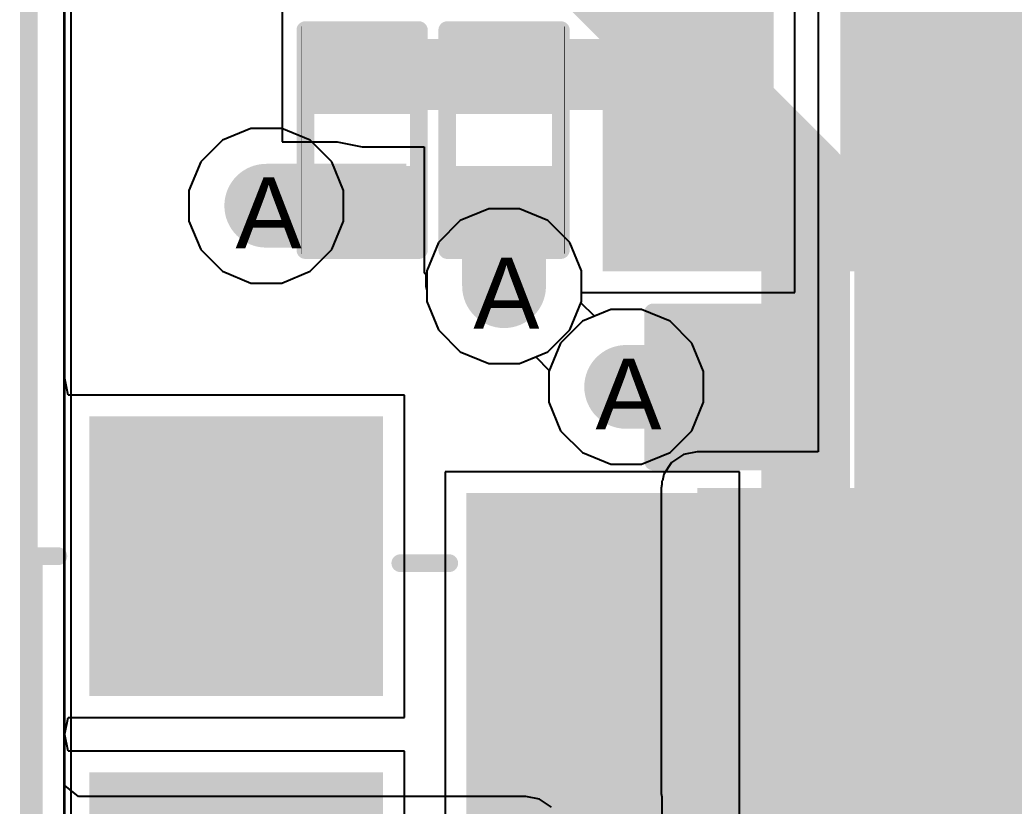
# Model space of a CAD drawing. Header units: inches. Extents: x 0 to 5271, y 0 to 5417.
# Drawn here: x -0.06 to 7.05, y 64.32 to 69.95 of the extents above; entities that cross this region are included whole.
import ezdxf

# ---------------------------------------------------------------- set-up
doc = ezdxf.new("R2010")
doc.units = ezdxf.units.IN
for name, color, linetype in [('Board_Outline', 216, 'Continuous'), ('Bottom Layer', 5, 'Continuous'), ('Bottom Overlay', 54, 'Continuous'), ('Bottom Paste', 16, 'Continuous'), ('Bottom Solder', 6, 'Continuous'), ('Drill Drawing', 1, 'Continuous'), ('L2_GND1', 16, 'Continuous'), ('L3_SIG1', 76, 'Continuous'), ('L4_PWR', 90, 'Continuous'), ('L5_GND2', 156, 'Continuous'), ('L6_SIG2', 130, 'Continuous'), ('L7_GND3', 216, 'Continuous'), ('Top Layer', 1, 'Continuous'), ('Top Overlay', 2, 'Continuous'), ('Top Paste', 8, 'Continuous'), ('Top Solder', 216, 'Continuous'), ('Via Holes', 16, 'Continuous')]:
    doc.layers.add(name, color=color, linetype=linetype)
doc.styles.add('Arial', font='', dxfattribs={"height": 0.2})
doc.styles.get('Arial').set_extended_font_data('Arial')

# ---------------------------------------------------------------- blocks, each defined once
blk = doc.blocks.new('DFN1006_2L__B__D____________115')
at = {"layer": 'Top Layer'}
for points in [[(-0.525, 0.35), (-0.125, 0.35), (-0.125, -0.35), (-0.525, -0.35)], [(0.125, 0.35), (0.525, 0.35), (0.525, -0.35), (0.125, -0.35)]]:
    blk.add_hatch(color=1, dxfattribs=at).paths.add_polyline_path(points)
at = {"layer": 'Top Paste'}
for points in [[(-0.525, 0.35), (-0.125, 0.35), (-0.125, -0.35), (-0.525, -0.35)], [(0.125, 0.35), (0.525, 0.35), (0.525, -0.35), (0.125, -0.35)]]:
    blk.add_hatch(color=8, dxfattribs=at).paths.add_polyline_path(points)
at = {"layer": 'Top Solder'}
for points in [[(-0.5758, 0.4008), (-0.0742, 0.4008), (-0.0742, -0.4008), (-0.5758, -0.4008)], [(0.0742, 0.4008), (0.5758, 0.4008), (0.5758, -0.4008), (0.0742, -0.4008)]]:
    blk.add_hatch(color=216, dxfattribs=at).paths.add_polyline_path(points)
at = {"layer": 'Top Overlay'}
for points in [[(-0.6283, 0.3691, 0.127, 0.127, 0), (-0.5283, 0.4691, 0.127, 0.127, 0)], [(-0.4983, 0.4691, 0.127, 0.127, 0), (-0.5283, 0.4691, 0.127, 0.127, 0)], [(-0.254, 0.4691, 0.127, 0.127, 0), (-0.4983, 0.4691, 0.127, 0.127, 0)], [(0.4984, 0.4691, 0.127, 0.127, 0), (0.254, 0.4691, 0.127, 0.127, 0)], [(0.5283, 0.4691, 0.127, 0.127, 0), (0.4984, 0.4691, 0.127, 0.127, 0)], [(0.6284, 0.3691, 0.127, 0.127, 0), (0.5283, 0.4691, 0.127, 0.127, 0)], [(-0.6283, -0.3692, 0.127, 0.127, 0), (-0.6283, 0.3691, 0.127, 0.127, 0)], [(0.6284, -0.3692, 0.127, 0.127, 0), (0.6284, 0.3691, 0.127, 0.127, 0)], [(0.7829, -0.3439, 0.127, 0.127, 0), (0.7829, 0.41, 0.127, 0.127, 0)], [(-0.783, -0.41, 0.127, 0.127, 0), (-0.783, 0.35, 0.127, 0.127, 0)], [(-0.5283, -0.4692, 0.127, 0.127, 0), (-0.6283, -0.3692, 0.127, 0.127, 0)], [(0.5283, -0.4692, 0.127, 0.127, 0), (0.6284, -0.3692, 0.127, 0.127, 0)], [(-0.254, -0.4692, 0.127, 0.127, 0), (-0.5283, -0.4692, 0.127, 0.127, 0)], [(0.5283, -0.4692, 0.127, 0.127, 0), (0.254, -0.4692, 0.127, 0.127, 0)]]:
    blk.add_lwpolyline(points, format="xyseb", dxfattribs=at)
for points in [[(-0.5601, 0.4691, 0.0635, 0.0635, 1), (-0.4966, 0.4691, 0.0635, 0.0635, 1)], [(-0.5601, 0.4691, 0.0635, 0.0635, 1), (-0.4966, 0.4691, 0.0635, 0.0635, 1)], [(-0.5301, 0.4691, 0.0635, 0.0635, 1), (-0.4666, 0.4691, 0.0635, 0.0635, 1)], [(-0.5301, 0.4691, 0.0635, 0.0635, 1), (-0.4666, 0.4691, 0.0635, 0.0635, 1)], [(-0.2857, 0.4691, 0.0635, 0.0635, 1), (-0.2222, 0.4691, 0.0635, 0.0635, 1)], [(0.2223, 0.4691, 0.0635, 0.0635, 1), (0.2858, 0.4691, 0.0635, 0.0635, 1)], [(0.4666, 0.4691, 0.0635, 0.0635, 1), (0.5301, 0.4691, 0.0635, 0.0635, 1)], [(0.4666, 0.4691, 0.0635, 0.0635, 1), (0.5301, 0.4691, 0.0635, 0.0635, 1)], [(0.4966, 0.4691, 0.0635, 0.0635, 1), (0.5601, 0.4691, 0.0635, 0.0635, 1)], [(0.4966, 0.4691, 0.0635, 0.0635, 1), (0.5601, 0.4691, 0.0635, 0.0635, 1)], [(-0.6601, 0.3691, 0.0635, 0.0635, 1), (-0.5966, 0.3691, 0.0635, 0.0635, 1)], [(-0.6601, 0.3691, 0.0635, 0.0635, 1), (-0.5966, 0.3691, 0.0635, 0.0635, 1)], [(0.5966, 0.3691, 0.0635, 0.0635, 1), (0.6601, 0.3691, 0.0635, 0.0635, 1)], [(0.5966, 0.3691, 0.0635, 0.0635, 1), (0.6601, 0.3691, 0.0635, 0.0635, 1)], [(0.7512, 0.41, 0.0635, 0.0635, 1), (0.8147, 0.41, 0.0635, 0.0635, 1)], [(-0.8147, 0.35, 0.0635, 0.0635, 1), (-0.7512, 0.35, 0.0635, 0.0635, 1)], [(0.7512, -0.3439, 0.0635, 0.0635, 1), (0.8147, -0.3439, 0.0635, 0.0635, 1)], [(-0.8147, -0.41, 0.0635, 0.0635, 1), (-0.7512, -0.41, 0.0635, 0.0635, 1)], [(-0.6601, -0.3692, 0.0635, 0.0635, 1), (-0.5966, -0.3692, 0.0635, 0.0635, 1)], [(-0.6601, -0.3692, 0.0635, 0.0635, 1), (-0.5966, -0.3692, 0.0635, 0.0635, 1)], [(0.5966, -0.3692, 0.0635, 0.0635, 1), (0.6601, -0.3692, 0.0635, 0.0635, 1)], [(0.5966, -0.3692, 0.0635, 0.0635, 1), (0.6601, -0.3692, 0.0635, 0.0635, 1)], [(-0.5601, -0.4692, 0.0635, 0.0635, 1), (-0.4966, -0.4692, 0.0635, 0.0635, 1)], [(-0.5601, -0.4692, 0.0635, 0.0635, 1), (-0.4966, -0.4692, 0.0635, 0.0635, 1)], [(-0.2857, -0.4692, 0.0635, 0.0635, 1), (-0.2222, -0.4692, 0.0635, 0.0635, 1)], [(0.2223, -0.4692, 0.0635, 0.0635, 1), (0.2858, -0.4692, 0.0635, 0.0635, 1)], [(0.4966, -0.4692, 0.0635, 0.0635, 1), (0.5601, -0.4692, 0.0635, 0.0635, 1)], [(0.4966, -0.4692, 0.0635, 0.0635, 1), (0.5601, -0.4692, 0.0635, 0.0635, 1)]]:
    blk.add_lwpolyline(points, format="xyseb", close=True, dxfattribs=at)
blk = doc.blocks.new('TO_263_5__D2PAK__B_201')
at = {"layer": 'Bottom Layer'}
for points in [[(1.19, 6.7325), (2.21, 6.7325), (2.21, 2.4125), (1.19, 2.4125)], [(2.89, 6.7325), (3.91, 6.7325), (3.91, 2.4125), (2.89, 2.4125)]]:
    blk.add_hatch(color=5, dxfattribs=at).paths.add_polyline_path(points)
at = {"layer": 'Bottom Paste'}
for points in [[(1.19, 6.7325), (2.21, 6.7325), (2.21, 2.4125), (1.19, 2.4125)], [(2.89, 6.7325), (3.91, 6.7325), (3.91, 2.4125), (2.89, 2.4125)]]:
    blk.add_hatch(color=16, dxfattribs=at).paths.add_polyline_path(points)
at = {"layer": 'Bottom Solder'}
for points in [[(1.0884, 6.8341), (2.3116, 6.8341), (2.3116, 2.3109), (1.0884, 2.3109)], [(2.7884, 6.8341), (4.0116, 6.8341), (4.0116, 2.3109), (2.7884, 2.3109)]]:
    blk.add_hatch(color=6, dxfattribs=at).paths.add_polyline_path(points)
blk = doc.blocks.new('R___0402_B_211')
at = {"layer": 'Bottom Layer'}
for points in [[(-0.2413, 0.3175), (-0.2413, -0.3175), (-0.6985, -0.3175), (-0.6985, 0.3175)], [(0.6985, 0.3175), (0.6985, -0.3175), (0.2413, -0.3175), (0.2413, 0.3175)]]:
    blk.add_hatch(color=5, dxfattribs=at).paths.add_polyline_path(points)
at = {"layer": 'Bottom Paste'}
for points in [[(-0.2413, 0.3175), (-0.2413, -0.3175), (-0.6985, -0.3175), (-0.6985, 0.3175)], [(0.6985, 0.3175), (0.6985, -0.3175), (0.2413, -0.3175), (0.2413, 0.3175)]]:
    blk.add_hatch(color=16, dxfattribs=at).paths.add_polyline_path(points)
at = {"layer": 'Bottom Solder'}
for points in [[(-0.1863, 0.3725), (-0.1863, -0.3725), (-0.7535, -0.3725), (-0.7535, 0.3725)], [(0.7535, 0.3725), (0.7535, -0.3725), (0.1863, -0.3725), (0.1863, 0.3725)]]:
    blk.add_hatch(color=6, dxfattribs=at).paths.add_polyline_path(points)
at = {"layer": 'Bottom Overlay'}
for points in [[(-0.7874, 0.4064, 0.127, 0.127, 0), (0.7874, 0.4064, 0.127, 0.127, 0)], [(-0.7874, 0.4064, 0.127, 0.127, 0), (-0.7874, -0.4064, 0.127, 0.127, 0)], [(-0.8128, 0.4318, 0.00323, 0.00323, 0), (0.8128, 0.4318, 0.00323, 0.00323, 0)], [(0.7874, 0.4064, 0.127, 0.127, 0), (0.7874, -0.4064, 0.127, 0.127, 0)], [(-0.7874, -0.4064, 0.127, 0.127, 0), (0.7874, -0.4064, 0.127, 0.127, 0)]]:
    blk.add_lwpolyline(points, format="xyseb", dxfattribs=at)
for points in [[(-0.8191, 0.4064, 0.0635, 0.0635, 1), (-0.7556, 0.4064, 0.0635, 0.0635, 1)], [(-0.8191, 0.4064, 0.0635, 0.0635, 1), (-0.7556, 0.4064, 0.0635, 0.0635, 1)], [(-0.8136, 0.4318, 0.00161, 0.00161, 1), (-0.812, 0.4318, 0.00161, 0.00161, 1)], [(0.7557, 0.4064, 0.0635, 0.0635, 1), (0.8192, 0.4064, 0.0635, 0.0635, 1)], [(0.7557, 0.4064, 0.0635, 0.0635, 1), (0.8192, 0.4064, 0.0635, 0.0635, 1)], [(0.812, 0.4318, 0.00161, 0.00161, 1), (0.8136, 0.4318, 0.00161, 0.00161, 1)], [(-0.8191, -0.4064, 0.0635, 0.0635, 1), (-0.7556, -0.4064, 0.0635, 0.0635, 1)], [(-0.8191, -0.4064, 0.0635, 0.0635, 1), (-0.7556, -0.4064, 0.0635, 0.0635, 1)], [(0.7557, -0.4064, 0.0635, 0.0635, 1), (0.8192, -0.4064, 0.0635, 0.0635, 1)], [(0.7557, -0.4064, 0.0635, 0.0635, 1), (0.8192, -0.4064, 0.0635, 0.0635, 1)]]:
    blk.add_lwpolyline(points, format="xyseb", close=True, dxfattribs=at)
blk = doc.blocks.new('R___0402_B_219')
at = {"layer": 'Bottom Layer'}
for points in [[(-0.2413, 0.3175), (-0.2413, -0.3175), (-0.6985, -0.3175), (-0.6985, 0.3175)], [(0.6985, 0.3175), (0.6985, -0.3175), (0.2413, -0.3175), (0.2413, 0.3175)]]:
    blk.add_hatch(color=5, dxfattribs=at).paths.add_polyline_path(points)
at = {"layer": 'Bottom Paste'}
for points in [[(-0.2413, 0.3175), (-0.2413, -0.3175), (-0.6985, -0.3175), (-0.6985, 0.3175)], [(0.6985, 0.3175), (0.6985, -0.3175), (0.2413, -0.3175), (0.2413, 0.3175)]]:
    blk.add_hatch(color=16, dxfattribs=at).paths.add_polyline_path(points)
at = {"layer": 'Bottom Solder'}
for points in [[(-0.1863, 0.3725), (-0.1863, -0.3725), (-0.7535, -0.3725), (-0.7535, 0.3725)], [(0.7535, 0.3725), (0.7535, -0.3725), (0.1863, -0.3725), (0.1863, 0.3725)]]:
    blk.add_hatch(color=6, dxfattribs=at).paths.add_polyline_path(points)
at = {"layer": 'Bottom Overlay'}
for points in [[(0.7874, 0.4064, 0.127, 0.127, 0), (-0.7874, 0.4064, 0.127, 0.127, 0)], [(-0.7874, -0.4064, 0.127, 0.127, 0), (-0.7874, 0.4064, 0.127, 0.127, 0)], [(0.8128, 0.4318, 0.00323, 0.00323, 0), (-0.8128, 0.4318, 0.00323, 0.00323, 0)], [(0.7874, -0.4064, 0.127, 0.127, 0), (0.7874, 0.4064, 0.127, 0.127, 0)], [(0.7874, -0.4064, 0.127, 0.127, 0), (-0.7874, -0.4064, 0.127, 0.127, 0)]]:
    blk.add_lwpolyline(points, format="xyseb", dxfattribs=at)
for points in [[(-0.8192, 0.4064, 0.0635, 0.0635, 1), (-0.7557, 0.4064, 0.0635, 0.0635, 1)], [(-0.8192, 0.4064, 0.0635, 0.0635, 1), (-0.7557, 0.4064, 0.0635, 0.0635, 1)], [(-0.8136, 0.4318, 0.00161, 0.00161, 1), (-0.812, 0.4318, 0.00161, 0.00161, 1)], [(0.7556, 0.4064, 0.0635, 0.0635, 1), (0.8191, 0.4064, 0.0635, 0.0635, 1)], [(0.7556, 0.4064, 0.0635, 0.0635, 1), (0.8191, 0.4064, 0.0635, 0.0635, 1)], [(0.812, 0.4318, 0.00161, 0.00161, 1), (0.8136, 0.4318, 0.00161, 0.00161, 1)], [(-0.8192, -0.4064, 0.0635, 0.0635, 1), (-0.7557, -0.4064, 0.0635, 0.0635, 1)], [(-0.8192, -0.4064, 0.0635, 0.0635, 1), (-0.7557, -0.4064, 0.0635, 0.0635, 1)], [(0.7556, -0.4064, 0.0635, 0.0635, 1), (0.8191, -0.4064, 0.0635, 0.0635, 1)], [(0.7556, -0.4064, 0.0635, 0.0635, 1), (0.8191, -0.4064, 0.0635, 0.0635, 1)]]:
    blk.add_lwpolyline(points, format="xyseb", close=True, dxfattribs=at)
blk = doc.blocks.new('C___0603_B_240')
at = {"layer": 'Bottom Layer'}
for points in [[(-1.143, -0.4445), (-1.143, 0.4445), (-0.381, 0.4445), (-0.381, -0.4445)], [(0.381, -0.4445), (0.381, 0.4445), (1.143, 0.4445), (1.143, -0.4445)]]:
    blk.add_hatch(color=5, dxfattribs=at).paths.add_polyline_path(points)
at = {"layer": 'Bottom Paste'}
for points in [[(-1.143, -0.4445), (-1.143, 0.4445), (-0.381, 0.4445), (-0.381, -0.4445)], [(0.381, -0.4445), (0.381, 0.4445), (1.143, 0.4445), (1.143, -0.4445)]]:
    blk.add_hatch(color=16, dxfattribs=at).paths.add_polyline_path(points)
at = {"layer": 'Bottom Solder'}
for points in [[(-1.203, -0.5045), (-1.203, 0.5045), (-0.321, 0.5045), (-0.321, -0.5045)], [(0.321, -0.5045), (0.321, 0.5045), (1.203, 0.5045), (1.203, -0.5045)]]:
    blk.add_hatch(color=6, dxfattribs=at).paths.add_polyline_path(points)
at = {"layer": 'Bottom Overlay'}
for points in [[(-1.2446, 0.5334, 0.127, 0.127, 0), (-0.4572, 0.5334, 0.127, 0.127, 0)], [(-1.2446, -0.5334, 0.127, 0.127, 0), (-1.2446, 0.5334, 0.127, 0.127, 0)], [(0.4572, 0.5334, 0.127, 0.127, 0), (1.2446, 0.5334, 0.127, 0.127, 0)], [(1.2446, -0.5334, 0.127, 0.127, 0), (1.2446, 0.5334, 0.127, 0.127, 0)], [(-1.2446, -0.5334, 0.127, 0.127, 0), (-0.4572, -0.5334, 0.127, 0.127, 0)], [(0.4572, -0.5334, 0.127, 0.127, 0), (1.2446, -0.5334, 0.127, 0.127, 0)]]:
    blk.add_lwpolyline(points, format="xyseb", dxfattribs=at)
for points in [[(-1.2764, 0.5334, 0.0635, 0.0635, 1), (-1.2129, 0.5334, 0.0635, 0.0635, 1)], [(-1.2764, 0.5334, 0.0635, 0.0635, 1), (-1.2129, 0.5334, 0.0635, 0.0635, 1)], [(-0.489, 0.5334, 0.0635, 0.0635, 1), (-0.4255, 0.5334, 0.0635, 0.0635, 1)], [(0.4254, 0.5334, 0.0635, 0.0635, 1), (0.4889, 0.5334, 0.0635, 0.0635, 1)], [(1.2128, 0.5334, 0.0635, 0.0635, 1), (1.2763, 0.5334, 0.0635, 0.0635, 1)], [(1.2128, 0.5334, 0.0635, 0.0635, 1), (1.2763, 0.5334, 0.0635, 0.0635, 1)], [(-1.2764, -0.5334, 0.0635, 0.0635, 1), (-1.2129, -0.5334, 0.0635, 0.0635, 1)], [(-1.2764, -0.5334, 0.0635, 0.0635, 1), (-1.2129, -0.5334, 0.0635, 0.0635, 1)], [(-0.489, -0.5334, 0.0635, 0.0635, 1), (-0.4255, -0.5334, 0.0635, 0.0635, 1)], [(0.4254, -0.5334, 0.0635, 0.0635, 1), (0.4889, -0.5334, 0.0635, 0.0635, 1)], [(1.2128, -0.5334, 0.0635, 0.0635, 1), (1.2763, -0.5334, 0.0635, 0.0635, 1)], [(1.2128, -0.5334, 0.0635, 0.0635, 1), (1.2763, -0.5334, 0.0635, 0.0635, 1)]]:
    blk.add_lwpolyline(points, format="xyseb", close=True, dxfattribs=at)
blk = doc.blocks.new('C____E_B_241')
at = {"layer": 'Bottom Layer'}
for points in [[(-1.395, 1.285), (1.395, 1.285), (1.395, -1.285), (-1.395, -1.285)], [(5.045, 1.285), (7.835, 1.285), (7.835, -1.285), (5.045, -1.285)]]:
    blk.add_hatch(color=5, dxfattribs=at).paths.add_polyline_path(points)
at = {"layer": 'Bottom Paste'}
for points in [[(-1.395, 1.285), (1.395, 1.285), (1.395, -1.285), (-1.395, -1.285)], [(5.045, 1.285), (7.835, 1.285), (7.835, -1.285), (5.045, -1.285)]]:
    blk.add_hatch(color=16, dxfattribs=at).paths.add_polyline_path(points)
at = {"layer": 'Bottom Solder'}
for points in [[(-1.4966, 1.3866), (1.4966, 1.3866), (1.4966, -1.3866), (-1.4966, -1.3866)], [(4.9434, 1.3866), (7.9366, 1.3866), (7.9366, -1.3866), (4.9434, -1.3866)]]:
    blk.add_hatch(color=6, dxfattribs=at).paths.add_polyline_path(points)
at = {"layer": 'Bottom Overlay'}
for points in [[(7.03, 2.3114, 0.254, 0.254, 0), (-0.3868, 2.3114, 0.254, 0.254, 0)], [(-0.3868, 1.5748, 0.254, 0.254, 0), (-0.3868, 2.3114, 0.254, 0.254, 0)], [(7.03, 1.5748, 0.254, 0.254, 0), (7.03, 2.3114, 0.254, 0.254, 0)], [(-0.3868, -2.3114, 0.254, 0.254, 0), (-0.3868, -1.5748, 0.254, 0.254, 0)], [(7.03, -2.3114, 0.254, 0.254, 0), (7.03, -1.5748, 0.254, 0.254, 0)], [(-1.1488, -2.1381, 0.254, 0.254, 0), (-1.1488, -1.6596, 0.254, 0.254, 0)], [(-0.9038, -1.905, 0.254, 0.254, 0), (-1.39, -1.905, 0.254, 0.254, 0)], [(7.03, -2.3114, 0.254, 0.254, 0), (-0.3868, -2.3114, 0.254, 0.254, 0)]]:
    blk.add_lwpolyline(points, format="xyseb", dxfattribs=at)
for points in [[(-0.4503, 2.3114, 0.127, 0.127, 1), (-0.3233, 2.3114, 0.127, 0.127, 1)], [(-0.4503, 2.3114, 0.127, 0.127, 1), (-0.3233, 2.3114, 0.127, 0.127, 1)], [(6.9665, 2.3114, 0.127, 0.127, 1), (7.0935, 2.3114, 0.127, 0.127, 1)], [(6.9665, 2.3114, 0.127, 0.127, 1), (7.0935, 2.3114, 0.127, 0.127, 1)], [(-0.4503, 1.5748, 0.127, 0.127, 1), (-0.3233, 1.5748, 0.127, 0.127, 1)], [(6.9665, 1.5748, 0.127, 0.127, 1), (7.0935, 1.5748, 0.127, 0.127, 1)], [(-0.4503, -1.5748, 0.127, 0.127, 1), (-0.3233, -1.5748, 0.127, 0.127, 1)], [(6.9665, -1.5748, 0.127, 0.127, 1), (7.0935, -1.5748, 0.127, 0.127, 1)], [(-1.2123, -1.6596, 0.127, 0.127, 1), (-1.0853, -1.6596, 0.127, 0.127, 1)], [(-1.4535, -1.905, 0.127, 0.127, 1), (-1.3265, -1.905, 0.127, 0.127, 1)], [(-0.9673, -1.905, 0.127, 0.127, 1), (-0.8403, -1.905, 0.127, 0.127, 1)], [(-1.2123, -2.1381, 0.127, 0.127, 1), (-1.0853, -2.1381, 0.127, 0.127, 1)], [(-0.4503, -2.3114, 0.127, 0.127, 1), (-0.3233, -2.3114, 0.127, 0.127, 1)], [(-0.4503, -2.3114, 0.127, 0.127, 1), (-0.3233, -2.3114, 0.127, 0.127, 1)], [(6.9665, -2.3114, 0.127, 0.127, 1), (7.0935, -2.3114, 0.127, 0.127, 1)], [(6.9665, -2.3114, 0.127, 0.127, 1), (7.0935, -2.3114, 0.127, 0.127, 1)]]:
    blk.add_lwpolyline(points, format="xyseb", close=True, dxfattribs=at)
blk = doc.blocks.new('10118192_0001LF__523')
at = {"layer": 'Top Layer'}
for points in [[(-4.7, 2.2875), (-2.9, 2.2875), (-2.9, 0.3875), (-4.7, 0.3875)], [(-0.25, 0.3875), (-2.15, 0.3875), (-2.15, 2.2875), (-0.25, 2.2875)], [(2.15, 0.3875), (0.25, 0.3875), (0.25, 2.2875), (2.15, 2.2875)], [(2.9, 2.2875), (4.7, 2.2875), (4.7, 0.3875), (2.9, 0.3875)], [(-2.05, -2.0125), (-4.15, -2.0125), (-4.15, -0.4125), (-2.05, -0.4125)], [(4.15, -2.0125), (2.05, -2.0125), (2.05, -0.4125), (4.15, -0.4125)], [(-1.1, -2.0125), (-1.5, -2.0125), (-1.5, -0.6625), (-1.1, -0.6625)], [(-0.45, -2.0125), (-0.85, -2.0125), (-0.85, -0.6625), (-0.45, -0.6625)], [(0.2, -2.0125), (-0.2, -2.0125), (-0.2, -0.6625), (0.2, -0.6625)], [(0.85, -2.0125), (0.45, -2.0125), (0.45, -0.6625), (0.85, -0.6625)], [(1.5, -2.0125), (1.1, -2.0125), (1.1, -0.6625), (1.5, -0.6625)]]:
    blk.add_hatch(color=1, dxfattribs=at).paths.add_polyline_path(points)
at = {"layer": 'Top Paste'}
for points in [[(-4.7, 2.2875), (-2.9, 2.2875), (-2.9, 0.3875), (-4.7, 0.3875)], [(-0.25, 0.3875), (-2.15, 0.3875), (-2.15, 2.2875), (-0.25, 2.2875)], [(2.15, 0.3875), (0.25, 0.3875), (0.25, 2.2875), (2.15, 2.2875)], [(2.9, 2.2875), (4.7, 2.2875), (4.7, 0.3875), (2.9, 0.3875)], [(-2.05, -2.0125), (-4.15, -2.0125), (-4.15, -0.4125), (-2.05, -0.4125)], [(4.15, -2.0125), (2.05, -2.0125), (2.05, -0.4125), (4.15, -0.4125)], [(-1.1, -2.0125), (-1.5, -2.0125), (-1.5, -0.6625), (-1.1, -0.6625)], [(-0.45, -2.0125), (-0.85, -2.0125), (-0.85, -0.6625), (-0.45, -0.6625)], [(0.2, -2.0125), (-0.2, -2.0125), (-0.2, -0.6625), (0.2, -0.6625)], [(0.85, -2.0125), (0.45, -2.0125), (0.45, -0.6625), (0.85, -0.6625)], [(1.5, -2.0125), (1.1, -2.0125), (1.1, -0.6625), (1.5, -0.6625)]]:
    blk.add_hatch(color=8, dxfattribs=at).paths.add_polyline_path(points)
at = {"layer": 'Top Solder'}
for points in [[(-4.8016, 2.3891), (-2.7984, 2.3891), (-2.7984, 0.2859), (-4.8016, 0.2859)], [(-0.1484, 0.2859), (-2.2516, 0.2859), (-2.2516, 2.3891), (-0.1484, 2.3891)], [(2.2516, 0.2859), (0.1484, 0.2859), (0.1484, 2.3891), (2.2516, 2.3891)], [(2.7984, 2.3891), (4.8016, 2.3891), (4.8016, 0.2859), (2.7984, 0.2859)], [(-1.9484, -2.1141), (-4.2516, -2.1141), (-4.2516, -0.3109), (-1.9484, -0.3109)], [(4.2516, -2.1141), (1.9484, -2.1141), (1.9484, -0.3109), (4.2516, -0.3109)], [(-0.9984, -2.1141), (-1.6016, -2.1141), (-1.6016, -0.5609), (-0.9984, -0.5609)], [(-0.3484, -2.1141), (-0.9516, -2.1141), (-0.9516, -0.5609), (-0.3484, -0.5609)], [(0.3016, -2.1141), (-0.3016, -2.1141), (-0.3016, -0.5609), (0.3016, -0.5609)], [(0.9516, -2.1141), (0.3484, -2.1141), (0.3484, -0.5609), (0.9516, -0.5609)], [(1.6016, -2.1141), (0.9984, -2.1141), (0.9984, -0.5609), (1.6016, -0.5609)]]:
    blk.add_hatch(color=216, dxfattribs=at).paths.add_polyline_path(points)
at = {"layer": 'Top Overlay'}
for points in [[(-3.8, 2.7875, 0.127, 0.127, 0), (-3.8, 2.5754, 0.127, 0.127, 0)], [(-3.8, 2.7875, 0.127, 0.127, 0), (3.8, 2.7875, 0.127, 0.127, 0)], [(3.8, 2.7875, 0.127, 0.127, 0), (3.8, 2.6108, 0.127, 0.127, 0)], [(-3.75, 0.1625, 0.127, 0.127, 0), (-3.75, -0.1875, 0.127, 0.127, 0)], [(3.75, 0.1625, 0.127, 0.127, 0), (3.75, -0.1875, 0.127, 0.127, 0)], [(-1.83, -1.5625, 0.127, 0.127, 0), (-1.72, -1.5625, 0.127, 0.127, 0)], [(1.72, -1.5625, 0.127, 0.127, 0), (1.83, -1.5625, 0.127, 0.127, 0)], [(1.2954, -2.2098, 0.2, 0.2, 0), (1.1684, -2.3368, 0.2, 0.2, 0)], [(1.2954, -2.2098, 0.2, 0.2, 0), (1.4224, -2.3368, 0.2, 0.2, 0)], [(1.1684, -2.3368, 0.2, 0.2, 0), (1.4224, -2.3368, 0.2, 0.2, 0)]]:
    blk.add_lwpolyline(points, format="xyseb", dxfattribs=at)
for points in [[(-3.8318, 2.7875, 0.0635, 0.0635, 1), (-3.7683, 2.7875, 0.0635, 0.0635, 1)], [(-3.8318, 2.7875, 0.0635, 0.0635, 1), (-3.7683, 2.7875, 0.0635, 0.0635, 1)], [(3.7683, 2.7875, 0.0635, 0.0635, 1), (3.8318, 2.7875, 0.0635, 0.0635, 1)], [(3.7683, 2.7875, 0.0635, 0.0635, 1), (3.8318, 2.7875, 0.0635, 0.0635, 1)], [(-3.8318, 2.5754, 0.0635, 0.0635, 1), (-3.7683, 2.5754, 0.0635, 0.0635, 1)], [(3.7683, 2.6108, 0.0635, 0.0635, 1), (3.8318, 2.6108, 0.0635, 0.0635, 1)], [(-3.7817, 0.1625, 0.0635, 0.0635, 1), (-3.7182, 0.1625, 0.0635, 0.0635, 1)], [(3.7182, 0.1625, 0.0635, 0.0635, 1), (3.7817, 0.1625, 0.0635, 0.0635, 1)], [(-3.7817, -0.1875, 0.0635, 0.0635, 1), (-3.7182, -0.1875, 0.0635, 0.0635, 1)], [(3.7182, -0.1875, 0.0635, 0.0635, 1), (3.7817, -0.1875, 0.0635, 0.0635, 1)], [(-1.8618, -1.5625, 0.0635, 0.0635, 1), (-1.7983, -1.5625, 0.0635, 0.0635, 1)], [(-1.7518, -1.5625, 0.0635, 0.0635, 1), (-1.6883, -1.5625, 0.0635, 0.0635, 1)], [(1.6882, -1.5625, 0.0635, 0.0635, 1), (1.7517, -1.5625, 0.0635, 0.0635, 1)], [(1.7982, -1.5625, 0.0635, 0.0635, 1), (1.8617, -1.5625, 0.0635, 0.0635, 1)], [(1.2454, -2.2098, 0.1, 0.1, 1), (1.3454, -2.2098, 0.1, 0.1, 1)], [(1.2454, -2.2098, 0.1, 0.1, 1), (1.3454, -2.2098, 0.1, 0.1, 1)], [(1.1184, -2.3368, 0.1, 0.1, 1), (1.2184, -2.3368, 0.1, 0.1, 1)], [(1.1184, -2.3368, 0.1, 0.1, 1), (1.2184, -2.3368, 0.1, 0.1, 1)], [(1.3724, -2.3368, 0.1, 0.1, 1), (1.4724, -2.3368, 0.1, 0.1, 1)], [(1.3724, -2.3368, 0.1, 0.1, 1), (1.4724, -2.3368, 0.1, 0.1, 1)]]:
    blk.add_lwpolyline(points, format="xyseb", close=True, dxfattribs=at)

msp = doc.modelspace()

# ---------------------------------------------------------------- hatches: boundary and pattern name
at = {"layer": 'Bottom Layer'}
for points in [[(7.1207, 72.5711), (5.9113, 72.5711), (5.9113, 65.7352), (7.1207, 65.7352)], [(2.7042, 68.318), (2.7042, 68.9191), (1.7004, 68.9191), (1.7004, 68.318)], [(3.7028, 68.8467), (3.1017, 68.8467), (3.1017, 68.0421), (3.7028, 68.0421)], [(4.953, 67.0208), (4.953, 67.6219), (4.277, 67.6219), (4.277, 67.0208)], [(4.7856, 64.4096), (9.779, 64.4096), (9.779, 66.5968), (4.7856, 66.5968)]]:
    msp.add_hatch(color=5, dxfattribs=at).paths.add_polyline_path(points)
h = msp.add_hatch(color=5, dxfattribs=at)
edge = h.paths.add_edge_path()
edge.add_arc((1.7004, 68.6181), 0.3, 0, 360)
h = msp.add_hatch(color=5, dxfattribs=at)
edge = h.paths.add_edge_path()
edge.add_arc((3.4028, 68.0421), 0.3, 0, 360)
h = msp.add_hatch(color=5, dxfattribs=at)
edge = h.paths.add_edge_path()
edge.add_arc((4.277, 67.3208), 0.3, 0, 360)
at = {"layer": 'L2_GND1'}
h = msp.add_hatch(color=16, dxfattribs=at)
edge = h.paths.add_edge_path()
edge.add_arc((1.7004, 68.6181), 0.3, 0, 360)
h = msp.add_hatch(color=16, dxfattribs=at)
edge = h.paths.add_edge_path()
edge.add_arc((3.4028, 68.0421), 0.3, 0, 360)
h = msp.add_hatch(color=16, dxfattribs=at)
edge = h.paths.add_edge_path()
edge.add_arc((4.277, 67.3208), 0.3, 0, 360)
at = {"layer": 'L3_SIG1'}
h = msp.add_hatch(color=76, dxfattribs=at)
edge = h.paths.add_edge_path()
edge.add_arc((1.7004, 68.6181), 0.3, 0, 360)
h = msp.add_hatch(color=76, dxfattribs=at)
edge = h.paths.add_edge_path()
edge.add_arc((3.4028, 68.0421), 0.3, 0, 360)
h = msp.add_hatch(color=76, dxfattribs=at)
edge = h.paths.add_edge_path()
edge.add_arc((4.277, 67.3208), 0.3, 0, 360)
at = {"layer": 'L4_PWR'}
h = msp.add_hatch(color=90, dxfattribs=at)
edge = h.paths.add_edge_path()
edge.add_arc((1.7004, 68.6181), 0.3, 0, 360)
h = msp.add_hatch(color=90, dxfattribs=at)
edge = h.paths.add_edge_path()
edge.add_arc((3.4028, 68.0421), 0.3, 0, 360)
h = msp.add_hatch(color=90, dxfattribs=at)
edge = h.paths.add_edge_path()
edge.add_arc((4.277, 67.3208), 0.3, 0, 360)
at = {"layer": 'L5_GND2'}
h = msp.add_hatch(color=156, dxfattribs=at)
edge = h.paths.add_edge_path()
edge.add_arc((1.7004, 68.6181), 0.3, 0, 360)
h = msp.add_hatch(color=156, dxfattribs=at)
edge = h.paths.add_edge_path()
edge.add_arc((3.4028, 68.0421), 0.3, 0, 360)
h = msp.add_hatch(color=156, dxfattribs=at)
edge = h.paths.add_edge_path()
edge.add_arc((4.277, 67.3208), 0.3, 0, 360)
at = {"layer": 'L6_SIG2'}
h = msp.add_hatch(color=130, dxfattribs=at)
edge = h.paths.add_edge_path()
edge.add_arc((1.7004, 68.6181), 0.3, 0, 360)
h = msp.add_hatch(color=130, dxfattribs=at)
edge = h.paths.add_edge_path()
edge.add_arc((3.4028, 68.0421), 0.3, 0, 360)
h = msp.add_hatch(color=130, dxfattribs=at)
edge = h.paths.add_edge_path()
edge.add_arc((4.277, 67.3208), 0.3, 0, 360)
at = {"layer": 'L7_GND3'}
h = msp.add_hatch(color=216, dxfattribs=at)
edge = h.paths.add_edge_path()
edge.add_arc((1.7004, 68.6181), 0.3, 0, 360)
h = msp.add_hatch(color=216, dxfattribs=at)
edge = h.paths.add_edge_path()
edge.add_arc((3.4028, 68.0421), 0.3, 0, 360)
h = msp.add_hatch(color=216, dxfattribs=at)
edge = h.paths.add_edge_path()
edge.add_arc((4.277, 67.3208), 0.3, 0, 360)
at = {"layer": 'Top Layer'}
h = msp.add_hatch(color=1, dxfattribs=at)
edge = h.paths.add_edge_path()
edge.add_arc((1.7004, 68.6181), 0.3, 0, 360)
h = msp.add_hatch(color=1, dxfattribs=at)
edge = h.paths.add_edge_path()
edge.add_arc((3.4028, 68.0421), 0.3, 0, 360)
h = msp.add_hatch(color=1, dxfattribs=at)
edge = h.paths.add_edge_path()
edge.add_arc((4.277, 67.3208), 0.3, 0, 360)
at = {"layer": 'Via Holes'}
h = msp.add_hatch(color=7, dxfattribs=at)
edge = h.paths.add_edge_path()
edge.add_arc((1.7004, 68.6181), 0.15, 0, 360)
h = msp.add_hatch(color=7, dxfattribs=at)
edge = h.paths.add_edge_path()
edge.add_arc((3.4028, 68.0421), 0.15, 0, 360)
h = msp.add_hatch(color=7, dxfattribs=at)
edge = h.paths.add_edge_path()
edge.add_arc((4.277, 67.3208), 0.15, 0, 360)

# ---------------------------------------------------------------- linework, layer by layer
at = {"layer": 'Board_Outline'}
msp.add_lwpolyline([(0, 0, 0.127, 0.127, 0), (0, 110, 0.127, 0.127, 0)], format="xyseb", dxfattribs=at)
at = {"layer": 'Bottom Layer'}
for p, q in [((0.259, 64.4674), (0.259, 84.2519)), ((5.4853, 67.9969), (5.4853, 72.8249)), ((5.6523, 72.5711), (5.6523, 66.8558)), ((1.8152, 70.0405), (1.8152, 69.0753)), ((1.8152, 69.0753), (2.209, 69.0753)), ((2.209, 69.0753), (2.3867, 69.04)), ((2.3867, 69.04), (2.8312, 69.04)), ((2.8312, 69.04), (2.8312, 68.1355)), ((2.8312, 68.1355), (2.8428, 68.1355)), ((2.8428, 68.1355), (2.8428, 68.0421)), ((2.8428, 68.0421), (2.8488, 68.0119)), ((2.8488, 68.0119), (2.8488, 67.9319)), ((3.9568, 67.9331), (3.9573, 67.9969)), ((3.9573, 67.9969), (5.4853, 67.9969)), ((2.8488, 67.9319), (2.9331, 67.7283)), ((3.9349, 67.8792), (3.9568, 67.9319)), ((3.9568, 67.9319), (3.9568, 67.9331)), ((3.8724, 67.7283), (3.9349, 67.8792)), ((2.9331, 67.7283), (3.089, 67.5725)), ((3.7166, 67.5725), (3.8724, 67.7283)), ((3.089, 67.5725), (3.2926, 67.4881)), ((3.513, 67.4881), (3.7166, 67.5725)), ((3.2926, 67.4881), (3.513, 67.4881)), ((4.6865, 66.8361), (4.6025, 66.7799)), ((4.7856, 66.8558), (4.6865, 66.8361)), ((5.6523, 66.8558), (4.7856, 66.8558)), ((4.6025, 66.7799), (4.5463, 66.6959)), ((4.5463, 66.6959), (4.5367, 66.6476)), ((4.5316, 66.6218), (4.5266, 66.5968)), ((4.5367, 66.6476), (4.5316, 66.6476)), ((4.5316, 66.6476), (4.5316, 66.6218)), ((4.5266, 66.5968), (4.5266, 64.4096)), ((0.3556, 64.3881), (0.259, 64.4674)), ((3.5584, 64.3881), (0.3556, 64.3881)), ((3.6575, 64.3684), (3.5584, 64.3881)), ((3.7415, 64.3122), (3.6575, 64.3684)), ((4.5266, 64.4096), (4.5316, 64.3845)), ((4.5316, 64.3845), (4.5316, 63.3496))]:
    msp.add_line(p, q, dxfattribs=at)
for points in [[(4.4653, 69.5579, 0.508, 0.508, 0), (4.7213, 70.4109, 0.508, 0.508, 0)], [(2.3867, 69.5579, 0.508, 0.508, 0), (3.4027, 69.5579, 0.508, 0.508, 0)], [(3.4027, 69.5579, 0.508, 0.508, 0), (4.4653, 69.5579, 0.508, 0.508, 0)], [(5.7658, 64.643, 0.635, 0.635, 0), (6.477, 65.3542, 0.635, 0.635, 0)]]:
    msp.add_lwpolyline(points, format="xyseb", dxfattribs=at)
for points in [[(2.2597, 69.5579, 0.254, 0.254, 1), (2.5137, 69.5579, 0.254, 0.254, 1)], [(3.2757, 69.5579, 0.254, 0.254, 1), (3.5297, 69.5579, 0.254, 0.254, 1)], [(3.2757, 69.5579, 0.254, 0.254, 1), (3.5297, 69.5579, 0.254, 0.254, 1)], [(4.3383, 69.5579, 0.254, 0.254, 1), (4.5923, 69.5579, 0.254, 0.254, 1)], [(4.3383, 69.5579, 0.254, 0.254, 1), (4.5923, 69.5579, 0.254, 0.254, 1)], [(6.3182, 65.3542, 0.3175, 0.3175, 1), (6.6357, 65.3542, 0.3175, 0.3175, 1)], [(5.607, 64.643, 0.3175, 0.3175, 1), (5.9245, 64.643, 0.3175, 0.3175, 1)]]:
    msp.add_lwpolyline(points, format="xyseb", close=True, dxfattribs=at)
at = {"layer": 'L2_GND1'}
for p, q in [((0.259, 39.836), (0.259, 92.32)), ((1.5902, 69.1721), (1.3866, 69.0877)), ((1.8106, 69.1721), (1.5902, 69.1721)), ((2.0142, 69.0877), (1.8106, 69.1721)), ((1.3866, 69.0877), (1.2308, 68.9319)), ((2.1701, 68.9319), (2.0142, 69.0877)), ((1.2308, 68.9319), (1.1464, 68.7283)), ((2.2544, 68.7283), (2.1701, 68.9319)), ((1.1464, 68.7283), (1.1464, 68.5079)), ((2.2544, 68.5079), (2.2544, 68.7283)), ((3.2926, 68.5961), (3.089, 68.5118)), ((3.513, 68.5961), (3.2926, 68.5961)), ((3.7166, 68.5118), (3.513, 68.5961)), ((1.1464, 68.5079), (1.2308, 68.3042)), ((2.1701, 68.3042), (2.2544, 68.5079)), ((3.089, 68.5118), (2.9331, 68.3559)), ((3.8724, 68.3559), (3.7166, 68.5118)), ((2.9331, 68.3559), (2.8488, 68.1523)), ((3.9568, 68.1523), (3.8724, 68.3559)), ((1.2308, 68.3042), (1.3866, 68.1484)), ((2.0142, 68.1484), (2.1701, 68.3042)), ((1.3866, 68.1484), (1.5902, 68.0641)), ((1.8106, 68.0641), (2.0142, 68.1484)), ((2.8488, 68.1523), (2.8488, 67.9319)), ((3.9568, 67.9319), (3.9568, 68.1523)), ((1.5902, 68.0641), (1.8106, 68.0641)), ((2.8488, 67.9319), (2.9331, 67.7283)), ((3.9535, 67.9239), (3.9568, 67.9319)), ((4.0507, 67.8267), (3.9535, 67.9239)), ((4.1668, 67.8748), (4.0507, 67.8267)), ((4.3872, 67.8748), (4.1668, 67.8748)), ((4.5908, 67.7905), (4.3872, 67.8748)), ((4.7467, 67.6346), (4.5908, 67.7905)), ((2.9331, 67.7283), (3.089, 67.5725)), ((4.831, 67.431), (4.7467, 67.6346)), ((3.089, 67.5725), (3.2926, 67.4881)), ((3.2926, 67.4881), (3.513, 67.4881)), ((3.513, 67.4881), (3.6291, 67.5362)), ((3.6291, 67.5362), (3.7263, 67.439)), ((3.7263, 67.439), (3.723, 67.431)), ((3.723, 67.431), (3.723, 67.2106)), ((4.831, 67.2106), (4.831, 67.431)), ((3.723, 67.2106), (3.8073, 67.007)), ((4.7467, 67.007), (4.831, 67.2106)), ((3.8073, 67.007), (3.9632, 66.8512)), ((4.5908, 66.8512), (4.7467, 67.007)), ((3.9632, 66.8512), (4.1668, 66.7668)), ((4.3872, 66.7668), (4.5908, 66.8512)), ((4.1668, 66.7668), (4.3872, 66.7668))]:
    msp.add_line(p, q, dxfattribs=at)
at = {"layer": 'L3_SIG1'}
for p, q in [((0.3048, 54.3473), (0.3048, 86.2992)), ((1.5902, 69.1721), (1.3866, 69.0877)), ((1.8106, 69.1721), (1.5902, 69.1721)), ((2.0142, 69.0877), (1.8106, 69.1721)), ((1.3866, 69.0877), (1.2308, 68.9319)), ((2.1701, 68.9319), (2.0142, 69.0877)), ((1.2308, 68.9319), (1.1464, 68.7283)), ((2.2544, 68.7283), (2.1701, 68.9319)), ((1.1464, 68.7283), (1.1464, 68.5079)), ((2.2544, 68.5079), (2.2544, 68.7283)), ((3.2926, 68.5961), (3.089, 68.5118)), ((3.513, 68.5961), (3.2926, 68.5961)), ((3.7166, 68.5118), (3.513, 68.5961)), ((1.1464, 68.5079), (1.2308, 68.3042)), ((2.1701, 68.3042), (2.2544, 68.5079)), ((3.089, 68.5118), (2.9331, 68.3559)), ((3.8724, 68.3559), (3.7166, 68.5118)), ((2.9331, 68.3559), (2.8488, 68.1523)), ((3.9568, 68.1523), (3.8724, 68.3559)), ((1.2308, 68.3042), (1.3866, 68.1484)), ((2.0142, 68.1484), (2.1701, 68.3042)), ((1.3866, 68.1484), (1.5902, 68.0641)), ((1.8106, 68.0641), (2.0142, 68.1484)), ((2.8488, 68.1523), (2.8488, 67.9319)), ((3.9568, 67.9319), (3.9568, 68.1523)), ((1.5902, 68.0641), (1.8106, 68.0641)), ((2.8488, 67.9319), (2.9331, 67.7283)), ((3.9535, 67.9239), (3.9568, 67.9319)), ((4.0507, 67.8267), (3.9535, 67.9239)), ((4.1668, 67.8748), (4.0507, 67.8267)), ((4.3872, 67.8748), (4.1668, 67.8748)), ((4.5908, 67.7905), (4.3872, 67.8748)), ((4.7467, 67.6346), (4.5908, 67.7905)), ((2.9331, 67.7283), (3.089, 67.5725)), ((4.831, 67.431), (4.7467, 67.6346)), ((3.089, 67.5725), (3.2926, 67.4881)), ((3.2926, 67.4881), (3.513, 67.4881)), ((3.513, 67.4881), (3.6291, 67.5362)), ((3.6291, 67.5362), (3.7263, 67.439)), ((3.7263, 67.439), (3.723, 67.431)), ((3.723, 67.431), (3.723, 67.2106)), ((4.831, 67.2106), (4.831, 67.431)), ((3.723, 67.2106), (3.8073, 67.007)), ((4.7467, 67.007), (4.831, 67.2106)), ((3.8073, 67.007), (3.9632, 66.8512)), ((4.5908, 66.8512), (4.7467, 67.007)), ((3.9632, 66.8512), (4.1668, 66.7668)), ((4.3872, 66.7668), (4.5908, 66.8512)), ((4.1668, 66.7668), (4.3872, 66.7668))]:
    msp.add_line(p, q, dxfattribs=at)
for points in [[(3.6068, 70.739, 0.635, 0.635, 0), (5.5626, 68.7832, 0.635, 0.635, 0)], [(5.5626, 61.4284, 0.635, 0.635, 0), (5.5626, 68.7832, 0.635, 0.635, 0)]]:
    msp.add_lwpolyline(points, format="xyseb", dxfattribs=at)
msp.add_lwpolyline([(5.4038, 68.7832, 0.3175, 0.3175, 1), (5.7213, 68.7832, 0.3175, 0.3175, 1)], format="xyseb", close=True, dxfattribs=at)
msp.add_lwpolyline([(5.4038, 68.7832, 0.3175, 0.3175, 1), (5.7213, 68.7832, 0.3175, 0.3175, 1)], format="xyseb", close=True, dxfattribs=at)
at = {"layer": 'L4_PWR'}
for p, q in [((0.254, 64.1604), (0.254, 98.425)), ((1.5902, 69.1721), (1.3866, 69.0877)), ((1.8106, 69.1721), (1.5902, 69.1721)), ((2.0142, 69.0877), (1.8106, 69.1721)), ((1.3866, 69.0877), (1.2308, 68.9319)), ((2.1701, 68.9319), (2.0142, 69.0877)), ((1.2308, 68.9319), (1.1464, 68.7283)), ((2.2544, 68.7283), (2.1701, 68.9319)), ((1.1464, 68.7283), (1.1464, 68.5079)), ((2.2544, 68.5079), (2.2544, 68.7283)), ((1.1464, 68.5079), (1.2308, 68.3042)), ((2.1701, 68.3042), (2.2544, 68.5079)), ((1.2308, 68.3042), (1.3866, 68.1484)), ((2.0142, 68.1484), (2.1701, 68.3042)), ((1.3866, 68.1484), (1.5902, 68.0641)), ((1.8106, 68.0641), (2.0142, 68.1484)), ((1.5902, 68.0641), (1.8106, 68.0641)), ((4.1668, 67.8748), (3.9632, 67.7905)), ((4.3872, 67.8748), (4.1668, 67.8748)), ((4.5908, 67.7905), (4.3872, 67.8748)), ((3.9632, 67.7905), (3.8073, 67.6346)), ((4.7467, 67.6346), (4.5908, 67.7905)), ((3.8073, 67.6346), (3.723, 67.431)), ((4.831, 67.431), (4.7467, 67.6346)), ((3.723, 67.431), (3.723, 67.2106)), ((4.831, 67.2106), (4.831, 67.431)), ((3.723, 67.2106), (3.8073, 67.007)), ((4.7467, 67.007), (4.831, 67.2106)), ((3.8073, 67.007), (3.9632, 66.8512)), ((4.5908, 66.8512), (4.7467, 67.007)), ((3.9632, 66.8512), (4.1668, 66.7668)), ((4.3872, 66.7668), (4.5908, 66.8512)), ((4.1668, 66.7668), (4.3872, 66.7668))]:
    msp.add_line(p, q, dxfattribs=at)
at = {"layer": 'L5_GND2'}
for p, q in [((0.259, 54.3122), (0.259, 92.32)), ((3.2926, 68.5961), (3.089, 68.5118)), ((3.513, 68.5961), (3.2926, 68.5961)), ((3.7166, 68.5118), (3.513, 68.5961)), ((3.089, 68.5118), (2.9331, 68.3559)), ((3.8724, 68.3559), (3.7166, 68.5118)), ((2.9331, 68.3559), (2.8488, 68.1523)), ((3.9568, 68.1523), (3.8724, 68.3559)), ((2.8488, 68.1523), (2.8488, 67.9319)), ((3.9568, 67.9319), (3.9568, 68.1523)), ((2.8488, 67.9319), (2.9331, 67.7283)), ((3.8724, 67.7283), (3.9568, 67.9319)), ((2.9331, 67.7283), (3.089, 67.5725)), ((3.7166, 67.5725), (3.8724, 67.7283)), ((3.089, 67.5725), (3.2926, 67.4881)), ((3.513, 67.4881), (3.7166, 67.5725)), ((3.2926, 67.4881), (3.513, 67.4881))]:
    msp.add_line(p, q, dxfattribs=at)
at = {"layer": 'L6_SIG2'}
for p, q in [((0.259, 54.3122), (0.259, 92.32)), ((3.2926, 68.5961), (3.089, 68.5118)), ((3.513, 68.5961), (3.2926, 68.5961)), ((3.7166, 68.5118), (3.513, 68.5961)), ((3.089, 68.5118), (2.9331, 68.3559)), ((3.8724, 68.3559), (3.7166, 68.5118)), ((2.9331, 68.3559), (2.8488, 68.1523)), ((3.9568, 68.1523), (3.8724, 68.3559)), ((2.8488, 68.1523), (2.8488, 67.9319)), ((3.9568, 67.9319), (3.9568, 68.1523)), ((2.8488, 67.9319), (2.9331, 67.7283)), ((3.8724, 67.7283), (3.9568, 67.9319)), ((2.9331, 67.7283), (3.089, 67.5725)), ((3.7166, 67.5725), (3.8724, 67.7283)), ((3.089, 67.5725), (3.2926, 67.4881)), ((3.513, 67.4881), (3.7166, 67.5725)), ((3.2926, 67.4881), (3.513, 67.4881))]:
    msp.add_line(p, q, dxfattribs=at)
at = {"layer": 'L7_GND3'}
for p, q in [((0.259, 54.3122), (0.259, 92.32)), ((3.2926, 68.5961), (3.089, 68.5118)), ((3.513, 68.5961), (3.2926, 68.5961)), ((3.7166, 68.5118), (3.513, 68.5961)), ((3.089, 68.5118), (2.9331, 68.3559)), ((3.8724, 68.3559), (3.7166, 68.5118)), ((2.9331, 68.3559), (2.8488, 68.1523)), ((3.9568, 68.1523), (3.8724, 68.3559)), ((2.8488, 68.1523), (2.8488, 67.9319)), ((3.9568, 67.9319), (3.9568, 68.1523)), ((2.8488, 67.9319), (2.9331, 67.7283)), ((3.8724, 67.7283), (3.9568, 67.9319)), ((2.9331, 67.7283), (3.089, 67.5725)), ((3.7166, 67.5725), (3.8724, 67.7283)), ((3.089, 67.5725), (3.2926, 67.4881)), ((3.513, 67.4881), (3.7166, 67.5725)), ((3.2926, 67.4881), (3.513, 67.4881))]:
    msp.add_line(p, q, dxfattribs=at)
at = {"layer": 'Top Layer'}
for p, q in [((0.259, 67.3803), (0.259, 92.32)), ((3.2926, 68.5961), (3.089, 68.5118)), ((3.513, 68.5961), (3.2926, 68.5961)), ((3.7166, 68.5118), (3.513, 68.5961)), ((3.089, 68.5118), (2.9331, 68.3559)), ((3.8724, 68.3559), (3.7166, 68.5118)), ((2.9331, 68.3559), (2.8488, 68.1523)), ((3.9568, 68.1523), (3.8724, 68.3559)), ((2.8488, 68.1523), (2.8488, 67.9319)), ((3.9568, 67.9319), (3.9568, 68.1523)), ((2.8488, 67.9319), (2.9331, 67.7283)), ((3.8724, 67.7283), (3.9568, 67.9319)), ((2.9331, 67.7283), (3.089, 67.5725)), ((3.7166, 67.5725), (3.8724, 67.7283)), ((3.089, 67.5725), (3.2926, 67.4881)), ((3.513, 67.4881), (3.7166, 67.5725)), ((3.2926, 67.4881), (3.513, 67.4881)), ((0.2811, 67.2625), (0.259, 67.3803)), ((0.386, 67.2625), (0.2811, 67.2625)), ((2.6891, 67.2625), (0.386, 67.2625)), ((2.6891, 64.9545), (2.6891, 67.2625)), ((5.0891, 66.7125), (2.9811, 66.7125)), ((2.9811, 66.7125), (2.9811, 64.1551)), ((5.0891, 64.1045), (5.0891, 66.7125)), ((0.259, 64.8366), (0.2811, 64.9545)), ((0.2811, 64.9545), (0.386, 64.9545)), ((0.386, 64.9545), (2.6891, 64.9545)), ((0.259, 64.8303), (0.259, 64.8366)), ((0.2811, 64.7125), (0.259, 64.8303)), ((0.386, 64.7125), (0.2811, 64.7125)), ((2.6891, 64.7125), (0.386, 64.7125)), ((2.6891, 64.1385), (2.6891, 64.7125))]:
    msp.add_line(p, q, dxfattribs=at)

# ---------------------------------------------------------------- block references
for name, p, rotation in [('TO_263_5__D2PAK__B_201', (8.1213, 74.9834), 180), ('R___0402_B_211', (2.3867, 69.088), 90), ('R___0402_B_219', (3.4027, 69.088), 270), ('10118192_0001LF__523', (2.8226, 62.3085), 90), ('C____E_B_241', (6.0706, 64.9986), 270), ('DFN1006_2L__B__D____________115', (5.8094, 63.4831), 270)]:
    msp.add_blockref(name, p, dxfattribs=dict(rotation=rotation))
msp.add_blockref('C___0603_B_240', (5.715, 67.3208))

# ---------------------------------------------------------------- texts
at = {"layer": 'Drill Drawing', "style": 'Arial'}
for p in [(1.4803, 68.3133), (3.1827, 67.7374), (4.0569, 67.0161)]:
    msp.add_text('A', height=0.508, dxfattribs=at).set_placement(p)

doc.saveas('drawing.dxf')
